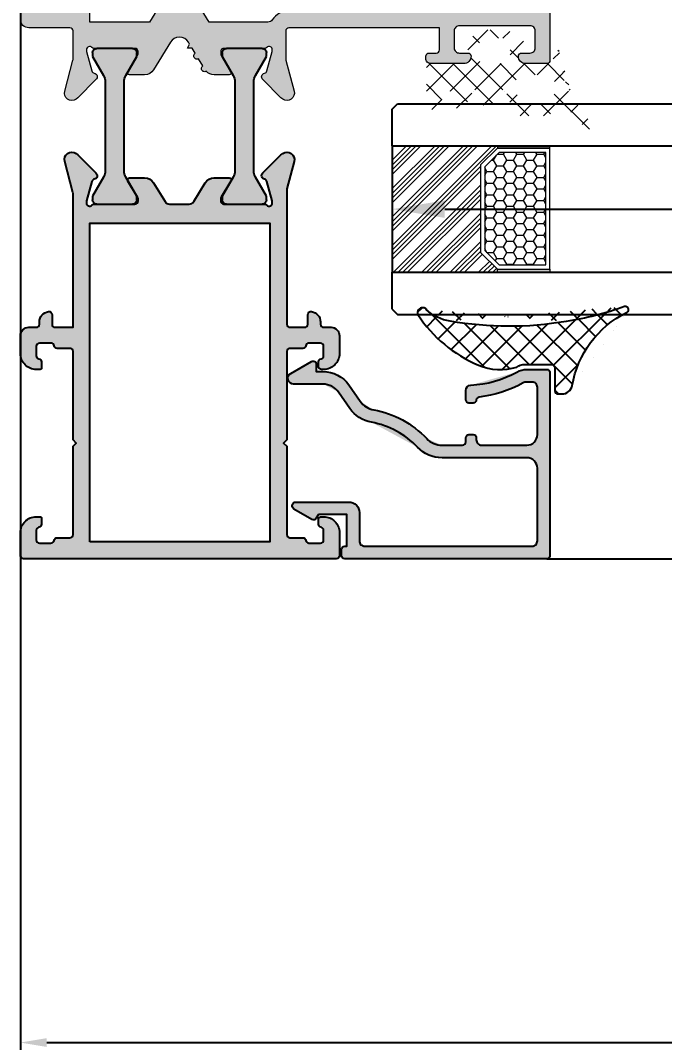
# Model space of a CAD drawing. Header units: millimetres. Extents: x -71832 to -66467, y 2511 to 5495.
# Drawn here: x -71677.8 to -71616.6, y 2701 to 2798.1 of the extents above; entities that cross this region are included whole.
import ezdxf

# ---------------------------------------------------------------- set-up
doc = ezdxf.new("R2010")
doc.units = ezdxf.units.MM
for name, color, linetype, lineweight in [('ATR-tr.', 252, 'Continuous', 20), ('epdm hatch', 253, 'Continuous', 9), ('olculendırme', 7, 'Continuous', 15)]:
    doc.layers.add(name, color=color, linetype=linetype, lineweight=lineweight)
doc.layers.add('ISIBARİYERİ HATCH', color=253, linetype='Continuous', lineweight=20, true_color=0xadb6b8)
for name, color, linetype in [('profiller', 7, 'Continuous'), ('PROFİL HATCH', 7, 'Continuous'), ('tablo', 5, 'Continuous')]:
    doc.layers.add(name, color=color, linetype=linetype)
doc.styles.get("Standard").update_dxf_attribs({"font": 'arial.ttf'})
doc.dimstyles.new('CAM ÖLÇÜ', dxfattribs={"dimtxt": 20, "dimasz": 5, "dimexe": 1.25, "dimexo": 5, "dimtad": 0, "dimdec": 0, "dimtxsty": 'Standard', "dimcen": 2.5, "dimadec": 0, "dimazin": 0, "dimtfac": 1, "dimtdec": 0, "dimtmove": 0, "dimatfit": 3, "dimfxl": 1, "dimtfill": 1, "dimarcsym": 0})
doc.dimstyles.new('ISO-25', dxfattribs={"dimtxt": 2.5, "dimasz": 2.5, "dimexe": 1.25, "dimexo": 0.625, "dimtad": 1, "dimtxsty": 'Standard', "dimcen": 2.5, "dimadec": 0, "dimazin": 0, "dimtfac": 1, "dimtmove": 0, "dimatfit": 3, "dimfxl": 1, "dimarcsym": 0})

# ---------------------------------------------------------------- blocks, each defined once
blk = doc.blocks.new('01.11.15 dış cam fitili')
at = {"layer": 'epdm hatch', "lineweight": -2}
h = blk.add_hatch(dxfattribs=at)
h.set_pattern_fill('ANSI37', color=256, scale=0.5)
edge = h.paths.add_edge_path(flags=16)
edge.add_line((3309.707, 3750.989), (3310.794, 3750.989))
edge.add_arc((3310.794, 3749.489), 1.5, 0, 90, ccw=False)
edge.add_line((3312.294, 3749.489), (3312.294, 3749.21))
edge.add_arc((3311.294, 3749.21), 1, -90, 0, ccw=False)
edge.add_line((3311.294, 3748.21), (3309.421, 3748.21))
edge.add_arc((3309.421, 3749.21), 1, 159.827, 270, ccw=False)
edge.add_line((3308.483, 3749.555), (3308.769, 3750.334))
edge.add_arc((3309.707, 3749.989), 1, 90, 159.827, ccw=False)
edge = h.paths.add_edge_path(flags=16)
edge.add_arc((3305.393, 3745.026), 0.3, 180, 270, ccw=False)
edge.add_line((3305.093, 3745.026), (3305.093, 3746.826))
edge.add_arc((3305.393, 3746.826), 0.3, 90, 180, ccw=False)
edge.add_line((3305.393, 3747.126), (3307.693, 3747.126))
edge.add_arc((3307.693, 3746.826), 0.3, 0, 90, ccw=False)
edge.add_line((3307.993, 3746.826), (3307.993, 3745.026))
edge.add_arc((3307.693, 3745.026), 0.3, 270, 360, ccw=False)
edge.add_line((3307.693, 3744.726), (3305.393, 3744.726))
edge = h.paths.add_edge_path()
edge.add_arc((3317.978, 3747.444), 5, 143.99919, 169.08268, ccw=False)
edge.add_line((3313.933, 3750.383), (3315.711, 3752.831))
edge.add_arc((3315.43, 3753.028), 0.344, 324.85116, 494.15355)
edge.add_line((3315.191, 3753.275), (3313.075, 3751.018))
edge.add_arc((3312.731, 3751.393), 0.509, 191.24538, 312.55888, ccw=False)
edge.add_arc((3311.251, 3751.099), 1, 11.24538, 90)
edge.add_line((3311.251, 3752.099), (3309.156, 3752.099))
edge.add_arc((3309.156, 3751.099), 1, 90, 159.827)
edge.add_line((3308.218, 3751.443), (3307.621, 3749.821))
edge.add_arc((3307.34, 3749.925), 0.3, 207.98941, 339.827, ccw=False)
edge.add_line((3307.075, 3749.784), (3306.29, 3751.369))
edge.add_arc((3305.92, 3751.186), 0.413, 26.34802, 159.12743)
edge.add_line((3305.534, 3751.333), (3304.979, 3749.821))
edge.add_arc((3304.697, 3749.925), 0.3, 207.98941, 339.827, ccw=False)
edge.add_line((3304.433, 3749.784), (3303.647, 3751.369))
edge.add_arc((3303.278, 3751.186), 0.413, 26.34802, 159.12743)
edge.add_line((3302.892, 3751.333), (3302.34, 3749.823))
edge.add_arc((3302.059, 3749.926), 0.3, 200.07366, 339.92634, ccw=False)
edge.add_line((3301.777, 3749.823), (3301.225, 3751.333))
edge.add_arc((3300.84, 3751.186), 0.413, 20.87257, 153.65198)
edge.add_line((3300.47, 3751.369), (3300.148, 3750.718))
edge.add_arc((3301.044, 3750.275), 1, 153.65198, 180)
edge.add_line((3300.044, 3750.275), (3300.044, 3747.426))
edge.add_arc((3300.344, 3747.426), 0.3, 180, 270)
edge.add_line((3300.344, 3747.126), (3304.293, 3747.126))
edge.add_line((3304.293, 3747.126), (3304.293, 3745.826))
edge.add_line((3304.293, 3745.826), (3303.893, 3745.826))
edge.add_arc((3303.893, 3745.426), 0.4, 90, 234.26676)
edge.add_line((3303.659, 3745.102), (3305.293, 3743.926))
edge.add_line((3305.293, 3743.926), (3307.793, 3743.926))
edge.add_line((3307.793, 3743.926), (3309.426, 3745.102))
edge.add_arc((3309.193, 3745.426), 0.4, 305.73324, 450)
edge.add_line((3309.193, 3745.826), (3308.793, 3745.826))
edge.add_line((3308.793, 3745.826), (3308.793, 3747.126))
edge.add_line((3308.793, 3747.126), (3311.793, 3747.126))
edge.add_arc((3311.793, 3746.826), 0.3, 0, 90, ccw=False)
edge.add_line((3312.093, 3746.826), (3312.093, 3746.139))
edge.add_arc((3312.393, 3746.139), 0.3, 180, 349.8697)
edge.add_arc((3355.653, 3740.177), 43.37, 169.08268, 172.16899, ccw=False)
blk = doc.blocks.new('A002162')
h = blk.add_hatch(color=256)
h.dxf.hatch_style = 1
edge = h.paths.add_edge_path()
edge.add_line((2139.726, 530.918), (2139.376, 530.716))
edge.add_arc((2139.526, 530.456), 0.3, 120, 210)
edge.add_line((2139.266, 530.306), (2140.252, 528.599))
edge.add_arc((2140.565, 528.779), 0.361, 210, 360)
edge.add_line((2140.926, 528.779), (2140.926, 533.818))
edge.add_arc((2139.926, 533.818), 1, 0, 90)
edge.add_line((2139.926, 534.818), (2137.226, 534.818))
edge.add_arc((2137.226, 535.318), 0.5, 180, 270, ccw=False)
edge.add_line((2136.726, 535.318), (2136.726, 551.218))
edge.add_arc((2137.226, 551.218), 0.5, 90, 180, ccw=False)
edge.add_line((2137.226, 551.718), (2144.13, 551.718))
edge.add_arc((2144.13, 550.718), 1, 0, 90, ccw=False)
edge.add_line((2145.13, 550.718), (2145.13, 542.661))
edge.add_arc((2148.33, 542.661), 3.2, 180, 226.58971)
edge.add_arc((2140.633, 534.525), 8, 10.32128, 46.58971, ccw=False)
edge.add_arc((2151.652, 536.532), 3.2, 190.32128, 235)
edge.add_line((2149.817, 533.911), (2151.359, 532.831))
edge.add_arc((2150.326, 531.356), 1.8, 0, 55, ccw=False)
edge.add_line((2152.126, 531.356), (2152.126, 528.564))
edge.add_arc((2152.672, 528.564), 0.546, 180, 330)
edge.add_line((2153.144, 528.291), (2154.286, 530.268))
edge.add_arc((2154.026, 530.418), 0.3, 330, 450)
edge.add_line((2154.026, 530.718), (2153.326, 530.718))
edge.add_line((2153.326, 530.718), (2153.326, 531.356))
edge.add_arc((2150.326, 531.356), 3, 0, 55)
edge.add_line((2152.047, 533.814), (2150.505, 534.894))
edge.add_arc((2151.652, 536.532), 2, 190.32128, 235, ccw=False)
edge.add_arc((2140.633, 534.525), 9.2, 10.32128, 46.58971)
edge.add_arc((2148.33, 542.661), 2, 180, 226.58971, ccw=False)
edge.add_line((2146.33, 542.661), (2146.33, 544.618))
edge.add_arc((2146.63, 544.618), 0.3, 90, 180, ccw=False)
edge.add_line((2146.63, 544.918), (2147.03, 544.918))
edge.add_arc((2147.03, 545.218), 0.3, 270, 360)
edge.add_line((2147.33, 545.218), (2147.33, 545.618))
edge.add_arc((2147.03, 545.618), 0.3, 360, 450)
edge.add_line((2147.03, 545.918), (2146.83, 545.918))
edge.add_arc((2146.83, 546.418), 0.5, 180, 270, ccw=False)
edge.add_line((2146.33, 546.418), (2146.33, 550.718))
edge.add_arc((2147.33, 550.718), 1, 90, 180, ccw=False)
edge.add_line((2147.33, 551.718), (2151.826, 551.718))
edge.add_arc((2151.826, 551.218), 0.5, 0, 90, ccw=False)
edge.add_line((2152.326, 551.218), (2152.326, 550.702))
edge.add_arc((2151.626, 550.702), 0.7, -29.0791, 0, ccw=False)
edge.add_arc((2162.026, 544.918), 11.2, 150.9209, 173.50921)
edge.add_arc((2150.6, 546.217), 0.3, 272.89679, 353.65621, ccw=False)
edge.add_arc((2150.63, 545.618), 0.3, 92.89665, 180)
edge.add_line((2150.33, 545.618), (2150.33, 545.218))
edge.add_arc((2150.63, 545.218), 0.3, 180, 270)
edge.add_line((2150.63, 544.918), (2151.538, 544.918))
edge.add_arc((2151.538, 545.418), 0.5, 270, 357.2706)
edge.add_arc((2162.026, 544.918), 10, 151.04498, 177.2706, ccw=False)
edge.add_arc((2151.526, 550.728), 2, 331.04498, 360)
edge.add_line((2153.526, 550.728), (2153.526, 552.618))
edge.add_arc((2153.226, 552.618), 0.3, 360, 450)
edge.add_line((2153.226, 552.918), (2135.826, 552.918))
edge.add_arc((2135.826, 552.618), 0.3, 90, 180)
edge.add_line((2135.526, 552.618), (2135.526, 533.418))
edge.add_arc((2135.826, 533.418), 0.3, 180, 270)
edge.add_line((2135.826, 533.118), (2136.426, 533.118))
edge.add_arc((2136.426, 533.418), 0.3, 270, 360)
edge.add_line((2136.726, 533.418), (2136.726, 533.618))
edge.add_line((2136.726, 533.618), (2139.726, 533.618))
edge.add_line((2139.726, 533.618), (2139.726, 530.918))
at = {"layer": 'profiller', "lineweight": -2, "ltscale": 0.5}
blk.add_lwpolyline([(2139.726, 530.918), (2139.376, 530.716, 0.414214), (2139.266, 530.306), (2140.252, 528.599, 0.767327), (2140.926, 528.779), (2140.926, 533.818, 0.414214), (2139.926, 534.818), (2137.226, 534.818, -0.414214), (2136.726, 535.318), (2136.726, 551.218, -0.414214), (2137.226, 551.718), (2144.13, 551.718, -0.414214), (2145.13, 550.718), (2145.13, 542.661, 0.206133), (2146.131, 540.337, -0.159585), (2148.504, 535.959, 0.197455), (2149.817, 533.911), (2151.359, 532.831, -0.244698), (2152.126, 531.356), (2152.126, 528.564, 0.767327), (2153.144, 528.291), (2154.286, 530.268, 0.57735), (2154.026, 530.718), (2153.326, 530.718), (2153.326, 531.356, 0.244698), (2152.047, 533.814), (2150.505, 534.894, -0.197455), (2149.684, 536.174, 0.159585), (2146.956, 541.209, -0.206133), (2146.33, 542.661), (2146.33, 544.618, -0.414214), (2146.63, 544.918), (2147.03, 544.918, 0.414214), (2147.33, 545.218), (2147.33, 545.618, 0.414214), (2147.03, 545.918), (2146.83, 545.918, -0.414214), (2146.33, 546.418), (2146.33, 550.718, -0.414214), (2147.33, 551.718), (2151.826, 551.718, -0.414214), (2152.326, 551.218), (2152.326, 550.702, -0.127567), (2152.238, 550.361, 0.09888), (2150.898, 546.184, -0.367727), (2150.615, 545.918, 0.399482), (2150.33, 545.618), (2150.33, 545.218, 0.414214), (2150.63, 544.918), (2151.538, 544.918, 0.400329), (2152.037, 545.394, -0.114933), (2153.276, 549.759, 0.127017), (2153.526, 550.728), (2153.526, 552.618, 0.414214), (2153.226, 552.918), (2135.826, 552.918, 0.414214), (2135.526, 552.618), (2135.526, 533.418, 0.414214), (2135.826, 533.118), (2136.426, 533.118, 0.414214), (2136.726, 533.418), (2136.726, 533.618), (2139.726, 533.618)], format="xyb", close=True, dxfattribs=at)
blk = doc.blocks.new('Spacer_12')
at = {"layer": 'ATR-tr.', "linetype": 'Continuous'}
h = blk.add_hatch(dxfattribs=at)
h.set_pattern_fill('ANSI34', color=256, scale=0.1, style=0)
h.set_pattern_definition([(45, (-3312.9447, -2875.7641), (-1.3470384, 1.3470384), []), (45, (-3312.4957, -2875.7641), (-1.3470384, 1.3470384), []), (45, (-3312.0467, -2875.7641), (-1.3470384, 1.3470384), []), (45, (-3311.5977, -2875.7641), (-1.3470384, 1.3470384), [])])
h.paths.add_polyline_path([(709.351, -171.826), (719.351, -171.831), (719.351, -172.032), (717.751, -173.632), (717.751, -181.932), (719.351, -183.532), (719.351, -183.832), (709.351, -183.826)])
h = blk.add_hatch(color=0, dxfattribs=at)
h.dxf.hatch_style = 1
h.paths.add_polyline_path([(724.351, -172.032), (724.351, -171.832), (719.351, -171.832), (719.351, -172.032)])
at = {"layer": 'ATR-tr.', "ltscale": 2}
h = blk.add_hatch(dxfattribs=at)
h.set_pattern_fill('HONEY', color=256, scale=0.2)
h.set_pattern_definition([(0, (-3993.57277, -2623.6497), (0.9525, 0.54992613), [0.635, -1.27]), (120, (-3993.57277, -2623.6497), (-0.9525, 0.54992613), [0.635, -1.27]), (60, (-3993.57277, -2623.6497), (2e-09, 1.09985226), [-1.27, 0.635])])
h.paths.add_polyline_path([(719.517, -183.126), (723.951, -183.126), (723.951, -172.432), (719.517, -172.432), (719.351, -172.598), (718.151, -173.798), (718.151, -181.767), (719.351, -182.961)])
at = {"layer": 'ATR-tr.', "linetype": 'Continuous'}
h = blk.add_hatch(color=0, dxfattribs=at)
h.dxf.hatch_style = 1
h.paths.add_polyline_path([(719.351, -183.532), (724.351, -183.532), (724.351, -183.832), (719.351, -183.83)])
blk.add_line((709.351, -171.826), (709.351, -183.826))
blk.add_line((709.351, -171.826), (709.351, -183.826))
for points in [[(719.351, -171.832), (719.351, -172.032), (724.351, -172.032), (724.351, -171.832), (719.351, -171.832)], [(724.351, -183.832), (719.351, -183.832), (719.351, -183.532), (724.351, -183.532), (724.351, -183.832)]]:
    blk.add_lwpolyline(points, dxfattribs=at)
at = {"layer": 'ATR-tr.', "color": 7, "linetype": 'Continuous'}
for points in [[(717.751, -181.932), (719.351, -183.532), (724.351, -183.532), (724.351, -172.032), (719.351, -172.032), (717.751, -173.632)], [(719.351, -182.961), (719.517, -183.126), (723.951, -183.126), (723.951, -172.432), (719.517, -172.432), (719.351, -172.598), (718.151, -173.798), (718.151, -181.767)]]:
    blk.add_lwpolyline(points, close=True, dxfattribs=at)
blk = doc.blocks.new('16080')
at = {"lineweight": -2}
h = blk.add_hatch(color=256, dxfattribs=at)
edge = h.paths.add_edge_path(flags=16)
edge.add_line((12392, 157.896), (12392, 153.567))
edge.add_arc((12390.1, 153.567), 1.9, 304.01259, 360, ccw=False)
edge.add_arc((12391.442, 151.578), 0.5, 124.01258, 179.99999)
edge.add_line((12390.942, 151.578), (12390.942, 146))
edge.add_line((12390.942, 146), (12391.76, 145.501))
edge.add_arc((12391.5, 145.074), 0.5, 0, 58.6, ccw=False)
edge.add_line((12392, 145.074), (12392, 141.261))
edge.add_arc((12391.5, 141.261), 0.5, 301.39999, 359.99999, ccw=False)
edge.add_line((12391.76, 140.834), (12390.942, 140.335))
edge.add_line((12390.942, 140.335), (12390.942, 134.668))
edge.add_line((12390.942, 134.668), (12454.761, 134.668))
edge.add_line((12454.761, 134.668), (12454.761, 151.767))
edge.add_line((12454.761, 151.767), (12405, 151.767))
edge.add_arc((12405, 166.367), 14.6, 214.12511, 270, ccw=False)
edge.add_arc((12392.5, 157.896), 0.5, 34.12511, 180)
edge = h.paths.add_edge_path(flags=16)
edge.add_arc((12428.207, 173.362), 1.6, 270.00001, 359.98833, ccw=False)
edge.add_line((12428.207, 171.762), (12421.501, 171.762))
edge.add_arc((12421.501, 171.462), 0.3, 90.00005, 180.01174)
edge.add_line((12421.201, 171.462), (12421.205, 153.667))
edge.add_arc((12421.505, 153.667), 0.3, 180.01169, 270.00001)
edge.add_line((12421.505, 153.367), (12438.657, 153.367))
edge.add_arc((12438.657, 154.067), 0.7, 270.00004, 360.00004)
edge.add_line((12439.357, 154.067), (12439.357, 178.87))
edge.add_arc((12438.457, 178.87), 0.9, 359.99997, 449.99997)
edge.add_line((12438.457, 179.77), (12430.708, 179.77))
edge.add_arc((12430.708, 178.87), 0.9, 90.00001, 179.98833)
edge.add_line((12429.808, 178.87), (12429.807, 173.362))
edge = h.paths.add_edge_path()
edge.add_line((12454.561, 129.568), (12453.661, 129.568))
edge.add_arc((12453.661, 129.868), 0.3, 189.59407, 270, ccw=False)
edge.add_arc((12453.07, 129.768), 0.3, 9.594, 89.99993)
edge.add_line((12453.07, 130.068), (12452.661, 130.068))
edge.add_arc((12452.661, 129.768), 0.3, 89.99997, 179.99997)
edge.add_line((12452.361, 129.768), (12452.361, 129.568))
edge.add_arc((12453.861, 129.568), 1.5, 180, 270)
edge.add_line((12453.861, 128.068), (12456.061, 128.068))
edge.add_arc((12456.061, 128.368), 0.3, 270.00002, 360.00002)
edge.add_line((12456.361, 128.368), (12456.361, 151.867))
edge.add_arc((12454.861, 151.867), 1.5, 360, 450)
edge.add_line((12454.861, 153.367), (12441.257, 153.367))
edge.add_arc((12441.257, 153.667), 0.3, 179.99998, 269.99998, ccw=False)
edge.add_line((12440.957, 153.667), (12440.957, 179.07))
edge.add_arc((12441.257, 179.07), 0.3, 89.99996, 179.99996, ccw=False)
edge.add_line((12441.257, 179.37), (12446.061, 179.37))
edge.add_arc((12446.061, 179.07), 0.3, -0.00008, 89.99992, ccw=False)
edge.add_line((12446.361, 179.07), (12446.361, 175.16))
edge.add_arc((12446.661, 175.16), 0.3, 180.00015, 270.00015)
edge.add_line((12446.661, 174.86), (12448.061, 174.86))
edge.add_arc((12448.061, 175.16), 0.3, 270.00004, 360.00004)
edge.add_line((12448.361, 175.16), (12448.361, 180.37))
edge.add_arc((12447.361, 180.37), 1, 0.00002, 90.00002)
edge.add_line((12447.361, 181.37), (12427.897, 181.37))
edge.add_arc((12427.897, 180.87), 0.5, 89.99995, 177.02796)
edge.add_line((12427.398, 180.896), (12427.204, 177.162))
edge.add_arc((12427.504, 177.146), 0.3, 177.02806, 270.00005)
edge.add_line((12427.504, 176.846), (12427.704, 176.846))
edge.add_arc((12427.704, 176.346), 0.5, 0.00002, 90.00002, ccw=False)
edge.add_line((12428.204, 176.346), (12428.204, 174.366))
edge.add_arc((12427.204, 174.366), 1, 269.99998, 359.99998, ccw=False)
edge.add_line((12427.204, 173.366), (12422.204, 173.366))
edge.add_arc((12422.204, 174.366), 1, 180.00002, 270.00002, ccw=False)
edge.add_line((12421.204, 174.366), (12421.204, 176.346))
edge.add_arc((12421.704, 176.346), 0.5, 89.99998, 179.99998, ccw=False)
edge.add_line((12421.704, 176.846), (12421.904, 176.846))
edge.add_arc((12421.904, 177.146), 0.3, 270.00009, 362.97208)
edge.add_line((12422.203, 177.162), (12422.01, 180.896))
edge.add_arc((12421.51, 180.87), 0.5, 2.97202, 90.00003)
edge.add_line((12421.51, 181.37), (12413.3, 181.37))
edge.add_arc((12413.3, 180.37), 1, 89.99999, 179.99999)
edge.add_line((12412.3, 180.37), (12412.3, 175.16))
edge.add_arc((12412.6, 175.16), 0.3, 180.00001, 270.00001)
edge.add_line((12412.6, 174.86), (12414, 174.86))
edge.add_arc((12414, 175.16), 0.3, 269.99989, 359.99989)
edge.add_line((12414.3, 175.16), (12414.3, 179.07))
edge.add_arc((12414.6, 179.07), 0.3, 90.00003, 180.00003, ccw=False)
edge.add_line((12414.6, 179.37), (12419.304, 179.37))
edge.add_arc((12419.304, 179.07), 0.3, 0.00007, 90.00007, ccw=False)
edge.add_line((12419.604, 179.07), (12419.604, 169.567))
edge.add_arc((12419.304, 169.567), 0.3, -89.99992, 0.00008, ccw=False)
edge.add_line((12419.304, 169.267), (12418.401, 169.267))
edge.add_arc((12418.401, 168.967), 0.3, 89.99994, 179.99994)
edge.add_line((12418.101, 168.967), (12418.101, 168.167))
edge.add_arc((12418.401, 168.167), 0.3, 180.00005, 270.00005)
edge.add_line((12418.401, 167.867), (12419.604, 167.867))
edge.add_line((12419.604, 167.867), (12419.604, 153.667))
edge.add_arc((12419.304, 153.667), 0.3, -90, 0, ccw=False)
edge.add_line((12419.304, 153.367), (12405, 153.367))
edge.add_arc((12405, 166.367), 13, 180, 270, ccw=False)
edge.add_line((12392, 166.367), (12392, 167.867))
edge.add_line((12392, 167.867), (12393.2, 167.867))
edge.add_arc((12393.2, 168.167), 0.3, 269.99997, 359.99997)
edge.add_line((12393.5, 168.167), (12393.5, 168.967))
edge.add_arc((12393.2, 168.967), 0.3, 359.99994, 449.99994)
edge.add_line((12393.2, 169.267), (12392.3, 169.267))
edge.add_arc((12392.3, 169.567), 0.3, 179.9999, 269.9999, ccw=False)
edge.add_line((12392, 169.567), (12392, 178.067))
edge.add_arc((12391.7, 178.067), 0.3, 359.99995, 449.99995)
edge.add_line((12391.7, 178.367), (12387.3, 178.367))
edge.add_arc((12387.3, 178.067), 0.3, 90.00004, 180.00004)
edge.add_line((12387, 178.067), (12387, 176.067))
edge.add_arc((12387.7, 176.067), 0.7, 180.00007, 270.00007)
edge.add_arc((12387.7, 175.667), 0.3, 270, 360)
edge.add_line((12388, 175.667), (12388, 176.467))
edge.add_arc((12388.5, 176.467), 0.5, 90.00004, 180.00004, ccw=False)
edge.add_line((12388.5, 176.967), (12390.1, 176.967))
edge.add_arc((12390.1, 176.467), 0.5, 0.00005, 90.00005, ccw=False)
edge.add_line((12390.6, 176.467), (12390.6, 169.767))
edge.add_arc((12390.1, 169.767), 0.5, -89.99999, 0.00001, ccw=False)
edge.add_line((12390.1, 169.267), (12388.5, 169.267))
edge.add_arc((12388.491, 169.759), 0.492, 179.007, 270.99257, ccw=False)
edge.add_line((12388, 169.767), (12388, 170.567))
edge.add_arc((12387.7, 170.568), 0.299, 359.89248, 450.1076)
edge.add_arc((12387.7, 170.167), 0.7, 90, 180)
edge.add_line((12387, 170.167), (12387, 167.067))
edge.add_arc((12387.5, 167.067), 0.5, 180, 270)
edge.add_line((12387.5, 166.567), (12387.7, 166.567))
edge.add_arc((12387.7, 166.867), 0.3, 269.99994, 359.99994)
edge.add_line((12388, 166.867), (12388, 167.567))
edge.add_arc((12388.3, 167.567), 0.3, 90, 180, ccw=False)
edge.add_line((12388.3, 167.867), (12390.4, 167.867))
edge.add_line((12390.4, 167.867), (12390.4, 153.567))
edge.add_arc((12390.1, 153.567), 0.3, 269.99992, 359.99992, ccw=False)
edge.add_line((12390.1, 153.267), (12387.402, 153.267))
edge.add_arc((12387.402, 153.567), 0.3, 255.01935, 270, ccw=False)
edge.add_line((12387.325, 153.277), (12384.381, 154.065))
edge.add_arc((12384.2, 153.389), 0.7, 75.01935, 214.99606)
edge.add_line((12383.626, 152.988), (12383.752, 152.808))
edge.add_line((12383.752, 152.808), (12385.481, 151.097))
edge.add_arc((12385.742, 151.324), 0.347, 221.09771, 348.23836)
edge.add_arc((12386.375, 151.191), 0.3, 104.41934, 167.98365, ccw=False)
edge.add_line((12386.3, 151.482), (12388.142, 151.992))
edge.add_line((12388.142, 151.992), (12388.324, 151.992))
edge.add_arc((12388.326, 151.693), 0.299, -46.26666, 90.4789, ccw=False)
edge.add_arc((12388.742, 151.262), 0.3, 134.21233, 180)
edge.add_line((12388.442, 151.262), (12388.442, 147.392))
edge.add_arc((12388.149, 147.385), 0.293, -91.36741, 1.36786, ccw=False)
edge.add_line((12388.142, 147.092), (12387.927, 147.092))
edge.add_arc((12387.929, 147.401), 0.309, 239.07152, 269.52837, ccw=False)
edge.add_line((12387.77, 147.136), (12386.247, 148.066))
edge.add_arc((12386.142, 147.896), 0.2, 58.43535, 180.16503)
edge.add_line((12385.942, 147.896), (12385.942, 146.47))
edge.add_arc((12386.943, 146.47), 1.001, 180.01321, 228.40403)
edge.add_arc((12386.526, 145.552), 0.3, 145.58837, 328.6)
edge.add_line((12386.782, 145.396), (12387.465, 144.979))
edge.add_arc((12387.721, 144.823), 0.3, 148.59305, 328.60693)
edge.add_line((12387.977, 144.667), (12388.473, 144.364))
edge.add_line((12388.473, 144.364), (12388.462, 143.926))
edge.add_line((12388.462, 143.926), (12388.847, 144.136))
edge.add_line((12388.847, 144.136), (12389.021, 144.03))
edge.add_arc((12388.5, 143.176), 1, -0.00002, 58.59998, ccw=False)
edge.add_line((12389.5, 143.176), (12389.5, 143.159))
edge.add_arc((12388.5, 143.159), 1, 301.39997, 359.99997, ccw=False)
edge.add_line((12389.021, 142.305), (12386.421, 140.718))
edge.add_arc((12386.942, 139.865), 1, 121.39996, 179.99996)
edge.add_line((12385.942, 139.865), (12385.942, 138.439))
edge.add_arc((12386.142, 138.439), 0.2, 179.99993, 301.39993)
edge.add_line((12386.247, 138.269), (12387.77, 139.199))
edge.add_arc((12387.927, 138.943), 0.3, 90.00015, 121.40015, ccw=False)
edge.add_line((12387.927, 139.243), (12388.142, 139.243))
edge.add_arc((12388.148, 138.949), 0.294, -1.14059, 91.14023, ccw=False)
edge.add_line((12388.442, 138.943), (12388.442, 135.073))
edge.add_arc((12388.741, 135.072), 0.298, 179.85985, 225.92831)
edge.add_arc((12388.325, 134.642), 0.3, -90.20961, 45.9973, ccw=False)
edge.add_line((12388.324, 134.343), (12388.142, 134.343))
edge.add_line((12388.142, 134.343), (12386.3, 134.853))
edge.add_arc((12386.375, 135.144), 0.3, 192.01635, 255.58066, ccw=False)
edge.add_arc((12385.742, 135.009), 0.347, 11.9428, 138.72097)
edge.add_line((12385.481, 135.238), (12383.752, 133.527))
edge.add_line((12383.752, 133.527), (12383.626, 133.347))
edge.add_arc((12384.2, 132.946), 0.7, 145.00394, 284.98065)
edge.add_line((12384.381, 132.27), (12387.325, 133.057))
edge.add_arc((12387.402, 132.768), 0.3, 90, 104.98065, ccw=False)
edge.add_line((12387.402, 133.068), (12390.1, 133.068))
edge.add_arc((12390.1, 132.768), 0.3, 0.00002, 90.00002, ccw=False)
edge.add_line((12390.4, 132.768), (12390.4, 128.868))
edge.add_arc((12391.2, 128.868), 0.8, 179.99998, 269.99998)
edge.add_line((12391.2, 128.068), (12392.9, 128.068))
edge.add_arc((12392.9, 129.568), 1.5, 269.99999, 359.99999)
edge.add_line((12394.4, 129.568), (12394.4, 129.768))
edge.add_arc((12394.1, 129.768), 0.3, 359.99996, 449.99996)
edge.add_line((12394.1, 130.068), (12393.691, 130.068))
edge.add_arc((12393.691, 129.768), 0.3, 90, 170.40593)
edge.add_arc((12393.1, 129.868), 0.3, 270.00007, 350.406, ccw=False)
edge.add_line((12393.1, 129.568), (12392.2, 129.568))
edge.add_arc((12392.2, 129.868), 0.3, 179.99993, 269.99993, ccw=False)
edge.add_line((12391.9, 129.868), (12391.9, 130.968))
edge.add_arc((12392.2, 130.968), 0.3, 99.59407, 180, ccw=False)
edge.add_arc((12392.1, 131.559), 0.3, 279.5942, 360.00013)
edge.add_line((12392.4, 131.559), (12392.4, 132.768))
edge.add_arc((12392.7, 132.768), 0.3, 90.00002, 180.00002, ccw=False)
edge.add_line((12392.7, 133.068), (12424.404, 133.068))
edge.add_line((12424.404, 133.068), (12424.704, 133.368))
edge.add_line((12424.704, 133.368), (12425.004, 133.068))
edge.add_line((12425.004, 133.068), (12434.361, 133.068))
edge.add_line((12434.361, 133.068), (12434.361, 128.868))
edge.add_arc((12435.161, 128.868), 0.8, 179.99997, 269.99997)
edge.add_line((12435.161, 128.068), (12436.861, 128.068))
edge.add_arc((12436.861, 129.568), 1.5, 270, 360)
edge.add_line((12438.361, 129.568), (12438.361, 129.768))
edge.add_arc((12438.061, 129.768), 0.3, 0.00008, 90.00008)
edge.add_line((12438.061, 130.068), (12437.653, 130.068))
edge.add_arc((12437.653, 129.768), 0.3, 90.00002, 170.40595)
edge.add_arc((12437.061, 129.868), 0.3, 270, 350.40593, ccw=False)
edge.add_line((12437.061, 129.568), (12436.161, 129.568))
edge.add_arc((12436.161, 129.868), 0.3, 179.99994, 269.99994, ccw=False)
edge.add_line((12435.861, 129.868), (12435.861, 130.968))
edge.add_arc((12436.161, 130.968), 0.3, 99.59397, 179.9999, ccw=False)
edge.add_arc((12436.061, 131.559), 0.3, 279.59407, 360)
edge.add_line((12436.361, 131.559), (12436.361, 132.768))
edge.add_arc((12436.661, 132.768), 0.3, 90.00003, 180.00003, ccw=False)
edge.add_line((12436.661, 133.068), (12445.061, 133.068))
edge.add_line((12445.061, 133.068), (12445.361, 133.368))
edge.add_line((12445.361, 133.368), (12445.661, 133.068))
edge.add_line((12445.661, 133.068), (12454.061, 133.068))
edge.add_arc((12454.063, 132.769), 0.299, -0.2208, 90.22009, ccw=False)
edge.add_line((12454.361, 132.768), (12454.361, 131.559))
edge.add_arc((12454.661, 131.559), 0.3, 180, 260.40593)
edge.add_arc((12454.561, 130.968), 0.3, 0, 80.40593, ccw=False)
edge.add_line((12454.861, 130.968), (12454.861, 129.868))
edge.add_arc((12454.561, 129.868), 0.3, -90, 0, ccw=False)
at = {"layer": 'olculendırme'}
for points in [[(12454.561, 129.568), (12453.661, 129.568, -0.365977), (12453.366, 129.818, 0.365977), (12453.07, 130.068), (12452.661, 130.068, 0.414214), (12452.361, 129.768), (12452.361, 129.568, 0.414214), (12453.861, 128.068), (12456.061, 128.068, 0.414214), (12456.361, 128.368), (12456.361, 151.867, 0.414214), (12454.861, 153.367), (12441.257, 153.367, -0.414214), (12440.957, 153.667), (12440.957, 179.07, -0.414214), (12441.257, 179.37), (12446.061, 179.37, -0.414214), (12446.361, 179.07), (12446.361, 175.16, 0.414214), (12446.661, 174.86), (12448.061, 174.86, 0.414214), (12448.361, 175.16), (12448.361, 180.37, 0.414214), (12447.361, 181.37), (12427.897, 181.37, 0.399101), (12427.398, 180.896), (12427.204, 177.162, 0.429489), (12427.504, 176.846), (12427.704, 176.846, -0.414214), (12428.204, 176.346), (12428.204, 174.366, -0.414214), (12427.204, 173.366), (12422.204, 173.366, -0.414214), (12421.204, 174.366), (12421.204, 176.346, -0.414214), (12421.704, 176.846), (12421.904, 176.846, 0.429489), (12422.203, 177.162), (12422.01, 180.896, 0.399101), (12421.51, 181.37), (12413.3, 181.37, 0.414214), (12412.3, 180.37), (12412.3, 175.16, 0.414214), (12412.6, 174.86), (12414, 174.86, 0.414214), (12414.3, 175.16), (12414.3, 179.07, -0.414214), (12414.6, 179.37), (12419.304, 179.37, -0.414214), (12419.604, 179.07), (12419.604, 169.567, -0.414214), (12419.304, 169.267), (12418.401, 169.267, 0.414214), (12418.101, 168.967), (12418.101, 168.167, 0.414214), (12418.401, 167.867), (12419.604, 167.867), (12419.604, 153.667, -0.414214), (12419.304, 153.367), (12405, 153.367, -0.414214), (12392, 166.367), (12392, 167.867), (12393.2, 167.867, 0.414214), (12393.5, 168.167), (12393.5, 168.967, 0.414214), (12393.2, 169.267), (12392.3, 169.267, -0.414214), (12392, 169.567), (12392, 178.067, 0.414214), (12391.7, 178.367), (12387.3, 178.367, 0.414214), (12387, 178.067), (12387, 176.067, 0.414214), (12387.7, 175.367, 0.414214), (12388, 175.667), (12388, 176.467, -0.414214), (12388.5, 176.967), (12390.1, 176.967, -0.414214), (12390.6, 176.467), (12390.6, 169.767, -0.414214), (12390.1, 169.267), (12388.5, 169.267, -0.424401), (12388, 169.767), (12388, 170.567, 0.415314), (12387.7, 170.867, 0.414214), (12387, 170.167), (12387, 167.067, 0.414214), (12387.5, 166.567), (12387.7, 166.567, 0.414214), (12388, 166.867), (12388, 167.567, -0.414214), (12388.3, 167.867), (12390.4, 167.867), (12390.4, 153.567, -0.414214), (12390.1, 153.267), (12387.402, 153.267, -0.065459), (12387.325, 153.277), (12384.381, 154.065, 0.700056), (12383.626, 152.988), (12383.752, 152.808), (12385.481, 151.097, 0.619668), (12386.082, 151.254, -0.284689), (12386.3, 151.482), (12388.142, 151.992), (12388.324, 151.992, -0.679252), (12388.533, 151.477, 0.202488), (12388.442, 151.262), (12388.442, 147.392, -0.428266), (12388.142, 147.092), (12387.927, 147.092, -0.133681), (12387.77, 147.136), (12386.247, 148.066, 0.587457), (12385.942, 147.896), (12385.942, 146.47, 0.21434), (12386.279, 145.722, 1.026633), (12386.782, 145.396), (12387.465, 144.979, 1.000121), (12387.977, 144.667), (12388.473, 144.364), (12388.462, 143.926), (12388.847, 144.136), (12389.021, 144.03, -0.261413), (12389.5, 143.176), (12389.5, 143.159, -0.261413), (12389.021, 142.305), (12386.421, 140.718, 0.261413), (12385.942, 139.865), (12385.942, 138.439, 0.585524), (12386.247, 138.269), (12387.77, 139.199, -0.137872), (12387.927, 139.243), (12388.142, 139.243, -0.425922), (12388.442, 138.943), (12388.442, 135.073, 0.203763), (12388.533, 134.858, -0.675823), (12388.324, 134.343), (12388.142, 134.343), (12386.3, 134.853, -0.284689), (12386.082, 135.081, 0.617481), (12385.481, 135.238), (12383.752, 133.527), (12383.626, 133.347, 0.700056), (12384.381, 132.27), (12387.325, 133.057, -0.065459), (12387.402, 133.068), (12390.1, 133.068, -0.414214), (12390.4, 132.768), (12390.4, 128.868, 0.414214), (12391.2, 128.068), (12392.9, 128.068, 0.414214), (12394.4, 129.568), (12394.4, 129.768, 0.414214), (12394.1, 130.068), (12393.691, 130.068, 0.365977), (12393.396, 129.818, -0.365977), (12393.1, 129.568), (12392.2, 129.568, -0.414214), (12391.9, 129.868), (12391.9, 130.968, -0.365977), (12392.15, 131.263, 0.365977), (12392.4, 131.559), (12392.4, 132.768, -0.414214), (12392.7, 133.068), (12424.404, 133.068), (12424.704, 133.368), (12425.004, 133.068), (12434.361, 133.068), (12434.361, 128.868, 0.414214), (12435.161, 128.068), (12436.861, 128.068, 0.414214), (12438.361, 129.568), (12438.361, 129.768, 0.414214), (12438.061, 130.068), (12437.653, 130.068, 0.365977), (12437.357, 129.818, -0.365977), (12437.061, 129.568), (12436.161, 129.568, -0.414214), (12435.861, 129.868), (12435.861, 130.968, -0.365977), (12436.111, 131.263, 0.365977), (12436.361, 131.559), (12436.361, 132.768, -0.414214), (12436.661, 133.068), (12445.061, 133.068), (12445.361, 133.368), (12445.661, 133.068), (12454.061, 133.068, -0.416469), (12454.361, 132.768), (12454.361, 131.559, 0.365977), (12454.611, 131.263, -0.365977), (12454.861, 130.968), (12454.861, 129.868, -0.414214)], [(12429.807, 173.362, -0.414154), (12428.207, 171.762), (12421.501, 171.762, 0.414273), (12421.201, 171.462), (12421.205, 153.667, 0.414154), (12421.505, 153.367), (12438.657, 153.367, 0.414214), (12439.357, 154.067), (12439.357, 178.87, 0.414214), (12438.457, 179.77), (12430.708, 179.77, 0.414154), (12429.808, 178.87)]]:
    blk.add_lwpolyline(points, format="xyb", close=True, dxfattribs=at)
blk.add_lwpolyline([(12392, 157.896), (12392, 153.567, -0.24927), (12391.163, 151.992, 0.24927), (12390.942, 151.578), (12390.942, 146), (12391.76, 145.501, -0.261413), (12392, 145.074), (12392, 141.261, -0.261413), (12391.76, 140.834), (12390.942, 140.335), (12390.942, 134.668), (12454.761, 134.668), (12454.761, 151.767), (12405, 151.767, -0.248748), (12392.914, 158.177, 0.739117), (12392, 157.896)], format="xyb", dxfattribs=at)
blk = doc.blocks.new('A011009')
at = {"layer": 'PROFİL HATCH'}
h = blk.add_hatch(color=256, dxfattribs=at)
edge = h.paths.add_edge_path()
edge.add_arc((466.216, 555.335), 0.3, 90, 180, ccw=False)
edge.add_line((466.216, 555.635), (466.423, 555.635))
edge.add_arc((466.423, 556.635), 1, 270, 351.7868)
edge.add_arc((467.119, 556.538), 0.297, 351.19721, 450.5744)
edge.add_line((467.116, 556.835), (466.216, 556.835))
edge.add_arc((466.216, 557.135), 0.3, 180, 270, ccw=False)
edge.add_line((465.916, 557.135), (465.916, 558.835))
edge.add_line((465.916, 558.835), (478.66, 558.835))
edge.add_arc((478.66, 558.535), 0.3, 75.01935, 90, ccw=False)
edge.add_line((478.738, 558.825), (481.682, 558.037))
edge.add_arc((481.863, 558.713), 0.7, 255.0189, 395)
edge.add_line((482.436, 559.115), (482.31, 559.294))
edge.add_line((482.31, 559.294), (480.581, 561.006))
edge.add_arc((480.32, 560.776), 0.347, 41.34633, 168.20195)
edge.add_arc((479.687, 560.911), 0.3, 284.3898, 347.7309, ccw=False)
edge.add_line((479.762, 560.62), (477.92, 560.11))
edge.add_line((477.92, 560.11), (477.738, 560.11))
edge.add_arc((477.738, 560.41), 0.3, 134.21233, 270, ccw=False)
edge.add_arc((477.32, 560.84), 0.3, 314.21233, 360)
edge.add_line((477.62, 560.84), (477.62, 564.71))
edge.add_arc((477.92, 564.71), 0.3, 90, 180, ccw=False)
edge.add_line((477.92, 565.01), (478.136, 565.01))
edge.add_arc((478.136, 564.71), 0.3, 58.6, 90, ccw=False)
edge.add_line((478.292, 564.966), (479.816, 564.036))
edge.add_arc((479.92, 564.207), 0.2, 238.6, 360)
edge.add_line((480.12, 564.207), (480.12, 565.632))
edge.add_arc((479.12, 565.632), 1, 0, 58.6)
edge.add_line((479.641, 566.486), (477.86, 567.573))
edge.add_arc((478.12, 568), 0.5, 180, 238.6, ccw=False)
edge.add_line((477.62, 568), (477.62, 569.87))
edge.add_arc((478.12, 569.87), 0.5, 121.4, 180, ccw=False)
edge.add_line((477.86, 570.296), (479.641, 571.384))
edge.add_arc((479.12, 572.237), 1, 301.4, 360)
edge.add_line((480.12, 572.237), (480.12, 573.663))
edge.add_arc((479.92, 573.663), 0.2, 0, 121.4)
edge.add_line((479.816, 573.834), (478.292, 572.903))
edge.add_arc((478.136, 573.16), 0.3, 270, 301.4, ccw=False)
edge.add_line((478.136, 572.86), (477.92, 572.86))
edge.add_arc((477.92, 573.16), 0.3, 180, 270, ccw=False)
edge.add_line((477.62, 573.16), (477.62, 577.029))
edge.add_arc((477.32, 577.029), 0.3, 0, 45.78767)
edge.add_arc((477.738, 577.46), 0.3, 90, 225.78767, ccw=False)
edge.add_line((477.738, 577.76), (477.92, 577.76))
edge.add_line((477.92, 577.76), (479.762, 577.249))
edge.add_arc((479.687, 576.959), 0.3, 12.2691, 75.6102, ccw=False)
edge.add_arc((480.32, 577.093), 0.347, 191.79805, 318.65367)
edge.add_line((480.581, 576.864), (482.31, 578.575))
edge.add_line((482.31, 578.575), (482.436, 578.755))
edge.add_arc((481.863, 579.156), 0.7, 325, 464.9811)
edge.add_line((481.682, 579.833), (479.074, 579.135))
edge.add_line((479.074, 579.135), (466.216, 579.135))
edge.add_arc((466.216, 579.435), 0.3, 180, 270, ccw=False)
edge.add_line((465.916, 579.435), (465.916, 580.835))
edge.add_arc((466.216, 580.835), 0.3, 90, 180, ccw=False)
edge.add_line((466.216, 581.135), (467.116, 581.135))
edge.add_arc((467.119, 581.432), 0.297, 269.4256, 368.80279)
edge.add_arc((466.423, 581.335), 1, 8.2132, 90)
edge.add_line((466.423, 582.335), (466.216, 582.335))
edge.add_arc((466.216, 582.635), 0.3, 180, 270, ccw=False)
edge.add_line((465.916, 582.635), (465.916, 583.335))
edge.add_arc((465.116, 583.335), 0.8, 0, 90)
edge.add_line((465.116, 584.135), (463.416, 584.135))
edge.add_arc((463.416, 582.635), 1.5, 90, 180)
edge.add_line((461.916, 582.635), (461.916, 582.435))
edge.add_arc((462.216, 582.435), 0.3, 180, 270)
edge.add_line((462.216, 582.135), (462.624, 582.135))
edge.add_arc((462.632, 582.426), 0.291, 268.50313, 351.89295)
edge.add_arc((463.216, 582.335), 0.3, 90, 170.4059, ccw=False)
edge.add_line((463.216, 582.635), (464.116, 582.635))
edge.add_arc((464.116, 582.335), 0.3, 0, 90, ccw=False)
edge.add_line((464.416, 582.335), (464.416, 581.235))
edge.add_arc((464.116, 581.235), 0.3, -80.4059, 0, ccw=False)
edge.add_arc((464.214, 580.645), 0.298, 99.2693, 180.32321)
edge.add_line((463.916, 580.643), (463.916, 579.435))
edge.add_arc((463.616, 579.435), 0.3, 270, 360, ccw=False)
edge.add_line((463.616, 579.135), (455.216, 579.135))
edge.add_line((455.216, 579.135), (454.916, 578.835))
edge.add_line((454.916, 578.835), (454.616, 579.135))
edge.add_line((454.616, 579.135), (446.216, 579.135))
edge.add_arc((446.216, 579.435), 0.3, 180, 270, ccw=False)
edge.add_line((445.916, 579.435), (445.916, 580.643))
edge.add_arc((445.616, 580.643), 0.3, 359.99897, 440.40852)
edge.add_arc((445.716, 581.235), 0.3, 180, 260.4059, ccw=False)
edge.add_line((445.416, 581.235), (445.416, 582.335))
edge.add_arc((445.716, 582.335), 0.3, 90, 180, ccw=False)
edge.add_line((445.716, 582.635), (446.616, 582.635))
edge.add_arc((446.62, 582.34), 0.295, 8.78015, 90.81236, ccw=False)
edge.add_arc((447.207, 582.435), 0.3, 189.5941, 270.0114)
edge.add_line((447.208, 582.135), (447.616, 582.135))
edge.add_arc((447.616, 582.435), 0.3, 270, 360)
edge.add_line((447.916, 582.435), (447.916, 582.635))
edge.add_arc((446.416, 582.635), 1.5, 0, 90)
edge.add_line((446.416, 584.135), (444.216, 584.135))
edge.add_arc((444.216, 583.835), 0.3, 90, 180)
edge.add_line((443.916, 583.835), (443.916, 554.135))
edge.add_arc((444.216, 554.135), 0.3, 180, 270)
edge.add_line((444.216, 553.835), (446.416, 553.835))
edge.add_arc((446.416, 555.335), 1.5, 270, 360)
edge.add_line((447.916, 555.335), (447.916, 555.735))
edge.add_arc((447.816, 555.735), 0.1, 360, 450)
edge.add_line((447.816, 555.835), (447.208, 555.835))
edge.add_arc((447.207, 555.535), 0.3, 89.98858, 170.40593)
edge.add_arc((446.616, 555.635), 0.3, 270, 350.40593, ccw=False)
edge.add_line((446.616, 555.335), (445.716, 555.335))
edge.add_arc((445.716, 555.635), 0.3, 180, 270, ccw=False)
edge.add_line((445.416, 555.635), (445.416, 556.735))
edge.add_arc((445.716, 556.735), 0.3, 99.59407, 180, ccw=False)
edge.add_arc((445.616, 557.327), 0.3, 279.59407, 360)
edge.add_line((445.916, 557.327), (445.916, 558.535))
edge.add_arc((446.216, 558.535), 0.3, 90, 180, ccw=False)
edge.add_line((446.216, 558.835), (454.616, 558.835))
edge.add_line((454.616, 558.835), (454.916, 559.135))
edge.add_line((454.916, 559.135), (455.216, 558.835))
edge.add_line((455.216, 558.835), (463.616, 558.835))
edge.add_arc((463.616, 558.535), 0.3, 0, 90, ccw=False)
edge.add_line((463.916, 558.535), (463.916, 557.327))
edge.add_arc((464.216, 557.327), 0.3, 180, 260.40593)
edge.add_arc((464.116, 556.735), 0.3, 0, 80.40593, ccw=False)
edge.add_line((464.416, 556.735), (464.416, 555.635))
edge.add_arc((464.116, 555.635), 0.3, 270, 360, ccw=False)
edge.add_line((464.116, 555.335), (463.216, 555.335))
edge.add_arc((463.216, 555.635), 0.3, 189.59407, 270, ccw=False)
edge.add_arc((462.624, 555.535), 0.3, 9.59407, 90.01142)
edge.add_line((462.624, 555.835), (462.016, 555.835))
edge.add_arc((462.016, 555.735), 0.1, 90, 180)
edge.add_line((461.916, 555.735), (461.916, 555.335))
edge.add_arc((463.416, 555.335), 1.5, 180, 270)
edge.add_line((463.416, 553.835), (465.116, 553.835))
edge.add_arc((465.116, 554.635), 0.8, 270, 360.00174)
edge.add_line((465.916, 554.635), (465.916, 555.335))
h.paths.add_polyline_path([(445.516, 560.435), (475.82, 560.435), (475.82, 577.535), (445.516, 577.535)], flags=16)
at = {"layer": 'profiller', "lineweight": -2, "ltscale": 0.5}
blk.add_lwpolyline([(465.916, 555.335, -0.414214), (466.216, 555.635), (466.423, 555.635, 0.372825), (467.413, 556.492, 0.463003), (467.116, 556.835), (466.216, 556.835, -0.414214), (465.916, 557.135), (465.916, 557.135), (465.916, 558.835), (478.66, 558.835, -0.065459), (478.738, 558.825), (481.682, 558.037, 0.700085), (482.436, 559.115), (482.31, 559.294), (480.581, 561.006, 0.617948), (479.98, 560.847, -0.283637), (479.762, 560.62), (477.92, 560.11), (477.738, 560.11, -0.673161), (477.529, 560.625, 0.202488), (477.62, 560.84), (477.62, 564.71, -0.414214), (477.92, 565.01), (478.136, 565.01, -0.137872), (478.292, 564.966), (479.816, 564.036, 0.585524), (480.12, 564.207), (480.12, 565.632, 0.261413), (479.641, 566.486), (477.86, 567.573, -0.261413), (477.62, 568), (477.62, 569.87, -0.261413), (477.86, 570.296), (479.641, 571.384, 0.261413), (480.12, 572.237), (480.12, 573.663, 0.585524), (479.816, 573.834), (478.292, 572.903, -0.137872), (478.136, 572.86), (477.92, 572.86, -0.414214), (477.62, 573.16), (477.62, 577.029, 0.202488), (477.529, 577.245, -0.673161), (477.738, 577.76), (477.92, 577.76), (479.762, 577.249, -0.283637), (479.98, 577.022, 0.617948), (480.581, 576.864), (482.31, 578.575), (482.436, 578.755, 0.700085), (481.682, 579.833), (479.074, 579.135), (466.216, 579.135, -0.414214), (465.916, 579.435), (465.916, 580.835, -0.414214), (466.216, 581.135), (467.116, 581.135, 0.463003), (467.413, 581.478, 0.372825), (466.423, 582.335), (466.216, 582.335, -0.414214), (465.916, 582.635), (465.916, 583.335, 0.414214), (465.116, 584.135), (463.416, 584.135, 0.414214), (461.916, 582.635), (461.916, 582.435, 0.414214), (462.216, 582.135), (462.624, 582.135, 0.380812), (462.92, 582.385, -0.365977), (463.216, 582.635), (464.116, 582.635, -0.414214), (464.416, 582.335), (464.416, 581.235, -0.365977), (464.166, 580.939, 0.369187), (463.916, 580.643), (463.916, 579.435, -0.414214), (463.616, 579.135), (455.216, 579.135), (454.916, 578.835), (454.616, 579.135), (446.216, 579.135, -0.414214), (445.916, 579.435), (445.916, 580.643, 0.365995), (445.666, 580.939, -0.365977), (445.416, 581.235), (445.416, 582.335, -0.414214), (445.716, 582.635), (446.616, 582.635, -0.374045), (446.912, 582.385, 0.366034), (447.208, 582.135), (447.616, 582.135, 0.414214), (447.916, 582.435), (447.916, 582.635, 0.414214), (446.416, 584.135), (444.216, 584.135, 0.414214), (443.916, 583.835), (443.916, 554.135, 0.414214), (444.216, 553.835), (446.416, 553.835, 0.414214), (447.916, 555.335), (447.916, 555.735, 0.414214), (447.816, 555.835), (447.208, 555.835, 0.366034), (446.912, 555.585, -0.365977), (446.616, 555.335), (445.716, 555.335, -0.414214), (445.416, 555.635), (445.416, 556.735, -0.365977), (445.666, 557.031, 0.365977), (445.916, 557.327), (445.916, 558.535, -0.414214), (446.216, 558.835), (454.616, 558.835), (454.916, 559.135), (455.216, 558.835), (463.616, 558.835, -0.414214), (463.916, 558.535), (463.916, 557.327, 0.365977), (464.166, 557.031, -0.365977), (464.416, 556.735), (464.416, 555.635, -0.414214), (464.116, 555.335), (463.216, 555.335, -0.365977), (462.92, 555.585, 0.366034), (462.624, 555.835), (462.016, 555.835, 0.414214), (461.916, 555.735), (461.916, 555.335, 0.414214), (463.416, 553.835), (465.116, 553.835, 0.414222), (465.916, 554.635)], format="xyb", close=True, dxfattribs=at)
blk.add_lwpolyline([(445.516, 560.435), (475.82, 560.435), (475.82, 577.535), (445.516, 577.535), (445.516, 560.435)], dxfattribs=at)
blk = doc.blocks.new('14.8I BARİYER')
at = {"layer": 'ISIBARİYERİ HATCH', "lineweight": -2}
h = blk.add_hatch(color=256, dxfattribs=at)
h.dxf.hatch_style = 1
edge = h.paths.add_edge_path()
edge.add_arc((-4.239, 3), 1.2, 240, 270)
edge.add_line((-4.239, 1.8), (4.239, 1.8))
edge.add_arc((4.239, 3), 1.2, 270, 300)
edge.add_line((4.839, 1.961), (6.639, 3))
edge.add_line((6.639, 3), (7, 3))
edge.add_arc((7, 2.6), 0.4, 0, 89.99999, ccw=False)
edge.add_line((7.4, 2.6), (7.4, -0.8))
edge.add_arc((7, -0.8), 0.4, -89.99999, 0, ccw=False)
edge.add_line((7, -1.2), (6.639, -1.2))
edge.add_line((6.639, -1.2), (4.839, -0.161))
edge.add_arc((4.239, -1.2), 1.2, 60, 90)
edge.add_line((4.239, 0), (-4.239, 0))
edge.add_arc((-4.239, -1.2), 1.2, 90, 120)
edge.add_line((-4.839, -0.161), (-6.639, -1.2))
edge.add_line((-6.639, -1.2), (-7, -1.2))
edge.add_arc((-7, -0.8), 0.4, 180, 269.99999, ccw=False)
edge.add_line((-7.4, -0.8), (-7.4, 2.6))
edge.add_arc((-7, 2.6), 0.4, 90.00001, 180, ccw=False)
edge.add_line((-7, 3), (-6.639, 3))
edge.add_line((-6.639, 3), (-4.839, 1.961))
at = {"layer": 'profiller', "lineweight": -2, "ltscale": 0.5}
for p, q in [((-7, 3), (-6.639, 3)), ((-6.639, 3), (-4.839, 1.961)), ((4.839, 1.961), (6.639, 3)), ((6.639, 3), (7, 3)), ((-7.4, -0.8), (-7.4, 2.6)), ((7.4, 2.6), (7.4, -0.8)), ((-4.239, 1.8), (4.239, 1.8)), ((4.239, 0), (-4.239, 0)), ((-4.839, -0.161), (-6.639, -1.2)), ((6.639, -1.2), (4.839, -0.161)), ((-6.639, -1.2), (-7, -1.2)), ((7, -1.2), (6.639, -1.2))]:
    blk.add_line(p, q, dxfattribs=at)
for centre, radius, start, end in [((-7, 2.6), 0.4, 90.00001, 180), ((7, 2.6), 0.4, 0, 89.99999), ((-4.239, 3), 1.2, 240, 270), ((4.239, 3), 1.2, 270, 300), ((-4.239, -1.2), 1.2, 90, 120), ((-7, -0.8), 0.4, 180, 269.99999), ((4.239, -1.2), 1.2, 60, 90), ((7, -0.8), 0.4, 270.00001, 0)]:
    blk.add_arc(centre, radius, start, end, dxfattribs=at)
blk = doc.blocks.new('AT116F16')
at = {"lineweight": -2}
for p in [(90.431, 474.153), (90.431, 461.834)]:
    blk.add_blockref('14.8I BARİYER', p, dxfattribs=at)
at = {"layer": 'profiller'}
blk.add_blockref('16080', (-12290.611, 325.726), dxfattribs=at)
at = {"layer": 'profiller', "color": 0, "lineweight": -2}
blk.add_blockref('A011009', (-394.589, -100.042), dxfattribs=at)
blk = doc.blocks.new('RST116-3')
at = {"layer": 'epdm hatch', "lineweight": -2}
h = blk.add_hatch(dxfattribs=at)
h.set_pattern_fill('ANSI37', color=256, scale=0.5)
h.set_pattern_definition([(45, (-4775.7738, -2185.0113), (-1.122532, 1.122532), []), (135, (-4775.7738, -2185.0113), (-1.122532, -1.122532), [])])
edge = h.paths.add_edge_path()
edge.add_line((-50.757, 98.257), (-50.757, 100.457))
edge.add_arc((-51.057, 100.457), 0.3, 0, 90)
edge.add_line((-51.057, 100.757), (-51.436, 100.757))
edge.add_arc((-51.436, 99.757), 1, 90, 168.46198)
edge.add_arc((-61.841, 101.575), 9.562, 296.60639, 350.25784, ccw=False)
edge.add_arc((-57.457, 92.743), 0.3, 109.69716, 180)
edge.add_arc((-57.457, 92.743), 0.3, 180, 286.18418)
edge.add_arc((-47.293, 64.487), 29.728, 98.76208, 109.82091, ccw=False)
edge.add_arc((-46.416, 62.331), 31.998, 79.95097, 99.72542, ccw=False)
edge.add_arc((-41.317, 89.959), 3.909, 44.99715, 82.87839, ccw=False)
edge.add_arc((-38.244, 92.947), 0.382, 216.03912, 254.4938)
edge.add_line((-38.346, 92.58), (-38.22, 92.557))
edge.add_arc((-38.22, 93.057), 0.5, 270, 378.64344)
edge.add_arc((-48.602, 86.053), 13.007, 33.42132, 66.89438)
edge.add_arc((-45.571, 93.15), 5.29, 66.92339, 107.47702)
edge.add_line((-47.16, 98.195), (-47.354, 98.088))
edge.add_arc((-47.848, 98.957), 1, 270, 299.63896, ccw=False)
edge.add_line((-47.848, 97.957), (-50.457, 97.957))
edge.add_arc((-50.457, 98.257), 0.3, 180, 270, ccw=False)
at = {"color": 253, "lineweight": -2}
blk.add_line((-50, 116.423), (-125.578, 116.423), dxfattribs=at)
at = {"lineweight": -2}
for p, q in [((-35.8, 93.192), (-125.578, 93.192)), ((-35.3, 92.692), (-35.8, 93.192)), ((-35.3, 92.692), (-35.3, 89.192)), ((-35.3, 89.192), (-125.578, 89.192)), ((-35.3, 77.192), (-125.578, 77.192)), ((-35.3, 77.192), (-35.3, 73.692)), ((-35.8, 73.192), (-125.578, 73.192)), ((-35.3, 73.692), (-35.8, 73.192))]:
    blk.add_line(p, q, dxfattribs=at)
at = {"layer": 'profiller', "lineweight": -2, "ltscale": 0.5}
blk.add_lwpolyline([(-50.757, 98.257), (-50.757, 100.457, 0.414214), (-51.057, 100.757), (-51.436, 100.757, 0.356389), (-52.416, 99.957, -0.238471), (-57.558, 93.025, 0.316752), (-57.757, 92.743, 0.499585), (-57.373, 92.455, -0.048291), (-51.821, 93.869, -0.086497), (-40.833, 93.838, -0.16681), (-38.553, 92.723, 0.169383), (-38.346, 92.58), (-38.22, 92.557, 0.513067), (-37.746, 93.217, 0.147101), (-43.498, 98.016, 0.178819), (-47.16, 98.195), (-47.354, 98.088, -0.13005), (-47.848, 97.957), (-50.457, 97.957, -0.414214)], format="xyb", close=True, dxfattribs=at)
at = {"rotation": 180}
blk.add_blockref('Spacer_12', (674.051, -94.634), dxfattribs=at)
at = {"layer": 'olculendırme', "color": 1, "xscale": -1}
blk.add_blockref('01.11.15 dış cam fitili', (3261.489, -3677.765), dxfattribs=at)
at = {"layer": 'profiller', "color": 0, "lineweight": -2, "xscale": -1, "rotation": 90}
blk.add_blockref('A002162', (502.618, 2251.95), dxfattribs=at)
at = {"layer": 'tablo', "lineweight": -2, "xscale": -1, "rotation": 90}
blk.add_blockref('AT116F16', (453.793, 165.75), dxfattribs=at)
blk = doc.blocks.new('*D41')
at = {"color": 0, "lineweight": -2, "transparency": 16777216}
for p, q in [((-71642.458, 2782.96), (-71642.458, 2778.956)), ((-70291.335, 2782.96), (-70291.335, 2778.956)), ((-71637.458, 2780.206), (-70994.514, 2780.206)), ((-70296.335, 2780.206), (-70939.28, 2780.206))]:
    blk.add_line(p, q, dxfattribs=at)
at = {"color": 0, "transparency": 16777216}
for points in [[(-71637.458, 2781.04), (-71637.458, 2779.373), (-71642.458, 2780.206)], [(-70296.335, 2781.04), (-70296.335, 2779.373), (-70291.335, 2780.206)]]:
    blk.add_solid(points, dxfattribs=at)
at = {"layer": 'Defpoints', "color": 0, "transparency": 16777216}
for p in [(-71642.458, 2787.96), (-70291.335, 2787.96), (-71642.458, 2780.206)]:
    blk.add_point(p, dxfattribs=at)
at = {"color": 0, "transparency": 16777216, "insert": (-70966.897, 2780.206), "char_height": 20, "attachment_point": 5, "bg_fill": 3, "box_fill_scale": 1.1, "bg_fill_color": 9, "bg_fill_true_color": 13158600, "bg_fill_transparency": 0}
blk.add_mtext('1351', dxfattribs=at)
blk = doc.blocks.new('*D42')
at = {"color": 0, "lineweight": -2, "transparency": 16777216}
for p, q in [((-71677.758, 2861.373), (-71677.758, 2641.329)), ((-68737.591, 2861.373), (-68737.591, 2641.329)), ((-71675.258, 2642.579), (-70302.675, 2642.579)), ((-68740.091, 2642.579), (-70112.675, 2642.579))]:
    blk.add_line(p, q, dxfattribs=at)
at = {"color": 0, "transparency": 16777216}
for points in [[(-71675.258, 2642.996), (-71675.258, 2642.163), (-71677.758, 2642.579)], [(-68740.091, 2642.996), (-68740.091, 2642.163), (-68737.591, 2642.579)]]:
    blk.add_solid(points, dxfattribs=at)
at = {"layer": 'Defpoints', "color": 0, "transparency": 16777216}
for p in [(-71677.758, 2861.998), (-68737.591, 2861.998), (-71677.758, 2642.579)]:
    blk.add_point(p, dxfattribs=at)
at = {"color": 0, "transparency": 16777216, "insert": (-70207.675, 2642.579), "char_height": 60, "attachment_point": 5}
blk.add_mtext('2940', dxfattribs=at)
blk = doc.blocks.new('*D44')
at = {"color": 0, "lineweight": -2, "transparency": 16777216}
for p, q in [((-71677.758, 2747.75), (-71677.758, 2699.757)), ((-70246.335, 2746.354), (-70246.335, 2699.757)), ((-71675.258, 2701.007), (-71509.277, 2701.007)), ((-70248.835, 2701.007), (-70414.816, 2701.007))]:
    blk.add_line(p, q, dxfattribs=at)
at = {"color": 0, "transparency": 16777216}
for points in [[(-71675.258, 2701.424), (-71675.258, 2700.591), (-71677.758, 2701.007)], [(-70248.835, 2701.424), (-70248.835, 2700.591), (-70246.335, 2701.007)]]:
    blk.add_solid(points, dxfattribs=at)
at = {"layer": 'Defpoints', "color": 0, "transparency": 16777216}
for p in [(-71677.758, 2748.375), (-70246.335, 2746.979), (-70246.335, 2701.007)]:
    blk.add_point(p, dxfattribs=at)
at = {"color": 0, "transparency": 16777216, "insert": (-70962.047, 2701.007), "char_height": 60, "attachment_point": 5}
blk.add_mtext('ORTA KAYIT KONUMU 1431', dxfattribs=at)

msp = doc.modelspace()

# ---------------------------------------------------------------- block references
at = {"rotation": 180}
msp.add_blockref('RST116-3', (-71677.758, 2863.398), dxfattribs=at)

# ---------------------------------------------------------------- next in the draw order: dimensions: what is measured, and where the dimension line sits
dim = msp.add_linear_dim(base=(-71642.458, 2780.206), p1=(-70291.335, 2787.96), p2=(-71642.458, 2787.96), angle=180, dimstyle='CAM ÖLÇÜ')
dim.commit()
dim.dimension.update_dxf_attribs({"geometry": '*D41', "text_midpoint": (-70966.897, 2780.206)})

# ---------------------------------------------------------------- next in the draw order: dimensions: what is measured, and where the dimension line sits
dim = msp.add_linear_dim(base=(-70246.335, 2701.007), p1=(-71677.758, 2748.375), p2=(-70246.335, 2746.979), angle=180, text='ORTA KAYIT KONUMU <>', dimstyle='ISO-25', override={"dimtxt": 60, "dimgap": 5, "dimtad": 0, "dimdec": 0})
dim.commit()
dim.dimension.update_dxf_attribs({"geometry": '*D44', "text_midpoint": (-70962.047, 2701.007)})
dim = msp.add_linear_dim(base=(-71677.758, 2642.579), p1=(-68737.591, 2861.998), p2=(-71677.758, 2861.998), angle=180, dimstyle='ISO-25', override={"dimtxt": 60, "dimgap": 5, "dimtad": 0, "dimdec": 0})
dim.commit()
dim.dimension.update_dxf_attribs({"geometry": '*D42', "text_midpoint": (-70207.675, 2642.579)})

doc.saveas('drawing.dxf')
